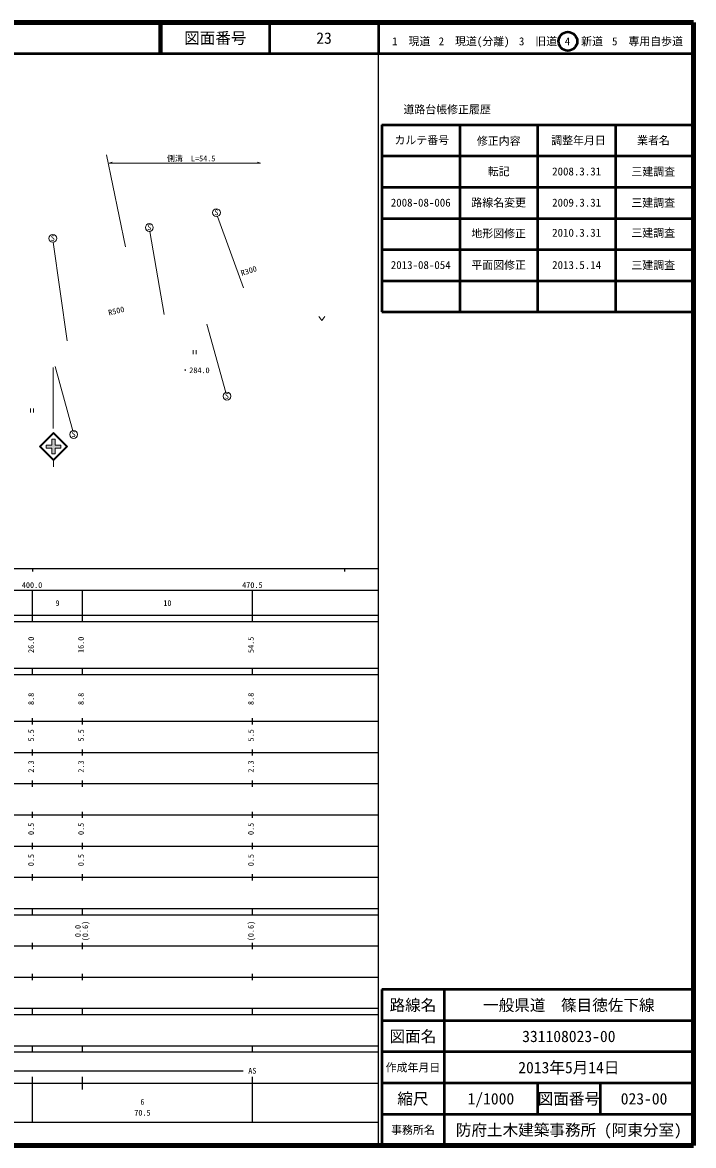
# Model space of a CAD drawing. Units: millimetres on the paper, with parts at other scales. Extents: x 40 to 680, y 20 to 380.
# Drawn here: x 464.8 to 680, y 20 to 380 of the extents above; entities that cross this region are included whole.
import ezdxf
from ezdxf.enums import TextEntityAlignment as Align

# ---------------------------------------------------------------- set-up
doc = ezdxf.new("R2010")
doc.units = ezdxf.units.MM
for name, color, linetype, lineweight in [('M-BGD', 7, 'Continuous', 13), ('M-STR-HTXT', 7, 'Continuous', 13), ('M-STR-STRC', 7, 'Continuous', 13), ('M-TTL', 2, 'Continuous', 140), ('M-TTL-BAND', 7, 'Continuous', 25), ('M-TTL-FRAM', 2, 'Continuous', 50), ('M-TTL-LINE', 7, 'Continuous', 50)]:
    doc.layers.add(name, color=color, linetype=linetype, lineweight=lineweight)
doc.layers.add('M-TTL-TXT', color=7, linetype='Continuous')
doc.styles.add('ＭＳ ゴシック', font='')
doc.styles.get('ＭＳ ゴシック').set_extended_font_data('MS Gothic')

msp = doc.modelspace()

# ---------------------------------------------------------------- hatches: boundary and pattern name
at = {"layer": 'M-STR-STRC'}
msp.add_hatch(color=256, dxfattribs=at).paths.add_polyline_path([(472.378, 244.555), (474.239, 244.555), (474.24, 246.415), (475.24, 246.414), (475.239, 244.555), (477.098, 244.555), (477.098, 243.555), (475.239, 243.555), (475.238, 241.694), (474.238, 241.695), (474.239, 243.555), (472.378, 243.555)])

# ---------------------------------------------------------------- linework, layer by layer
at = {"layer": 'M-BGD'}
for p, q in [((535.615, 294.956), (527.331, 317.844)), ((510.207, 286.401), (505.633, 313.032)), ((479.147, 277.909), (474.628, 309.546)), ((559.831, 285.722), (560.786, 284.448)), ((560.786, 284.448), (561.742, 285.722)), ((523.863, 283.311), (529.983, 261.396)), ((519.5, 274.932), (519.5, 273.632)), ((520.475, 273.632), (520.475, 274.932)), ((475.237, 269.76), (480.915, 249.136)), ((467.352, 256.28), (467.352, 254.98)), ((468.327, 254.98), (468.327, 256.28))]:
    msp.add_line(p, q, dxfattribs=at)
for centre in [(526.986, 319.045), (505.445, 314.268), (474.515, 310.791), (530.364, 260.206), (481.214, 247.922)]:
    msp.add_circle(centre, 1.25, dxfattribs=at)
at = {"layer": 'M-STR-HTXT'}
for p, q in [((491.769, 337.548), (497.767, 308.09)), ((492.535, 334.932), (493.535, 335.182)), ((541.122, 334.932), (492.535, 334.932)), ((541.122, 334.932), (540.122, 335.182))]:
    msp.add_line(p, q, dxfattribs=at)
at = {"layer": 'M-STR-STRC'}
for p, q in [((474.656, 269.374), (474.656, 249.824)), ((470.238, 244.055), (474.738, 248.555)), ((479.238, 244.054), (474.738, 248.555)), ((470.592, 244.055), (474.738, 248.201)), ((474.24, 246.415), (474.239, 244.555)), ((474.24, 246.415), (475.24, 246.414)), ((478.885, 244.054), (474.738, 248.201)), ((475.24, 246.414), (475.239, 244.555)), ((470.238, 244.055), (474.738, 239.554)), ((470.592, 244.055), (474.738, 239.908)), ((472.378, 244.555), (472.378, 243.555)), ((472.378, 244.555), (474.239, 244.555)), ((472.378, 243.555), (474.239, 243.555)), ((474.239, 243.555), (474.238, 241.695)), ((474.238, 241.695), (475.238, 241.694)), ((474.738, 239.908), (478.885, 244.054)), ((474.738, 239.554), (479.238, 244.054)), ((475.239, 243.555), (475.238, 241.694)), ((475.239, 244.555), (477.098, 244.555)), ((475.239, 243.555), (477.098, 243.555)), ((477.098, 244.555), (477.098, 243.555)), ((474.738, 239.554), (474.738, 237.554))]:
    msp.add_line(p, q, dxfattribs=at)
at = {"layer": 'M-TTL'}
for p, q in [((680, 380), (40, 380)), ((680, 20), (680, 380)), ((40, 20), (680, 20))]:
    msp.add_line(p, q, dxfattribs=at)
at = {"layer": 'M-TTL-BAND'}
for p, q in [((579, 20), (579, 370)), ((40, 205), (579, 205)), ((468, 205), (468, 204)), ((568, 205), (568, 204)), ((68, 198), (579, 198)), ((468, 188), (468, 198)), ((484, 188), (484, 198)), ((538.5, 188), (538.5, 198)), ((40, 190), (579, 190)), ((40, 188), (579, 188)), ((40, 173), (579, 173)), ((468, 171), (468, 173)), ((484, 171), (484, 173)), ((538.5, 171), (538.5, 173)), ((40, 171), (579, 171)), ((40, 156), (579, 156)), ((468, 155), (468, 157)), ((484, 155), (484, 157)), ((538.5, 155), (538.5, 157)), ((46, 146), (579, 146)), ((468, 145), (468, 147)), ((484, 145), (484, 147)), ((538.5, 145), (538.5, 147)), ((468, 135), (468, 137)), ((484, 135), (484, 137)), ((538.5, 135), (538.5, 137)), ((52, 136), (579, 136)), ((46, 126), (579, 126)), ((468, 125), (468, 127)), ((484, 125), (484, 127)), ((538.5, 125), (538.5, 127)), ((52, 116), (579, 116)), ((468, 115), (468, 117)), ((484, 115), (484, 117)), ((538.5, 115), (538.5, 117)), ((46, 106), (579, 106)), ((468, 105), (468, 107)), ((484, 105), (484, 107)), ((538.5, 105), (538.5, 107)), ((40, 96), (579, 96)), ((40, 94), (579, 94)), ((468, 94), (468, 96)), ((484, 94), (484, 96)), ((538.5, 94), (538.5, 96)), ((49, 84), (579, 84)), ((468, 83), (468, 85)), ((484, 83), (484, 85)), ((538.5, 83), (538.5, 85)), ((40, 74), (579, 74)), ((468, 73), (468, 75)), ((484, 73), (484, 75)), ((538.5, 73), (538.5, 75)), ((40, 64), (579, 64)), ((40, 62), (579, 62)), ((468, 62), (468, 64)), ((484, 62), (484, 64)), ((538.5, 62), (538.5, 64)), ((40, 52), (579, 52)), ((468, 50), (468, 52)), ((484, 50), (484, 52)), ((538.5, 50), (538.5, 52)), ((40, 50), (579, 50)), ((71, 44), (535.5, 44)), ((40, 40), (579, 40)), ((468, 27.5), (468, 42)), ((484, 38), (484, 42)), ((538.5, 27.5), (538.5, 42)), ((68, 27.5), (579, 27.5))]:
    msp.add_line(p, q, dxfattribs=at)
at = {"layer": 'M-TTL-FRAM'}
for p, q in [((580, 347.197), (580, 287.197)), ((580, 347.197), (680, 347.197)), ((580, 287.197), (680, 287.197)), ((680, 70), (580, 70)), ((580, 70), (580, 20))]:
    msp.add_line(p, q, dxfattribs=at)
at = {"layer": 'M-TTL-LINE'}
for p, q in [((508.747, 380), (508.747, 370)), ((509.247, 380), (509.247, 370)), ((543.997, 380), (543.997, 370)), ((579, 380), (579, 370)), ((40, 370), (680, 370)), ((605, 347.197), (605, 287.197)), ((630, 347.197), (630, 287.197)), ((655, 347.197), (655, 287.197)), ((580, 337.197), (680, 337.197)), ((580, 327.197), (680, 327.197)), ((580, 317.197), (680, 317.197)), ((580, 307.197), (680, 307.197)), ((580, 297.197), (680, 297.197)), ((600, 70), (600, 20)), ((680, 60), (580, 60)), ((680, 50), (580, 50)), ((680, 40), (580, 40)), ((630, 40), (630, 30)), ((650, 40), (650, 30)), ((680, 30), (580, 30))]:
    msp.add_line(p, q, dxfattribs=at)
msp.add_circle((639.688, 373.958), 3, dxfattribs=at)

# ---------------------------------------------------------------- texts
at = {"layer": 'M-BGD', "style": 'ＭＳ ゴシック'}
for p in [(526.308, 317.672), (504.766, 312.894), (473.836, 309.417), (529.686, 258.832), (480.536, 246.549)]:
    msp.add_text('S', height=1.833, dxfattribs=at).set_placement(p, align=Align.BOTTOM_LEFT)
for s, rotation, p in [('R300', 18.145, (537.354, 300.393)), ('R500', 14.003, (494.863, 287.552))]:
    msp.add_text(s, height=1.833, rotation=rotation, dxfattribs=at).set_placement(p, align=Align.MIDDLE_CENTER)
msp.add_text('・284.0', height=1.833, dxfattribs=at).set_placement((520.249, 268.514), align=Align.MIDDLE_CENTER)
at = {"layer": 'M-STR-HTXT', "style": 'ＭＳ ゴシック'}
msp.add_text('側溝\u3000L=54.5', height=1.833, dxfattribs=at).set_placement((511.097, 334.932), align=Align.BOTTOM_LEFT)
at = {"layer": 'M-TTL-BAND', "style": 'ＭＳ ゴシック'}
for s, p in [('400.0', (467.844, 198.195)), ('470.5', (538.5, 198.195)), ('9', (476, 192.405)), ('10', (511.25, 192.405)), ('AS', (538.5, 42.5)), ('6', (503.25, 32.523)), ('70.5', (503.25, 29.033))]:
    msp.add_text(s, height=1.833, dxfattribs=at).set_placement(p, align=Align.BOTTOM_CENTER)
for s, p in [('26.0', (469, 180.5)), ('16.0', (485, 180.5)), ('54.5', (539.5, 180.5)), ('8.8', (469, 163.174)), ('8.8', (485, 163.174)), ('8.8', (539.5, 163.174)), ('5.5', (469, 151.5)), ('5.5', (485, 151.5)), ('5.5', (539.5, 151.5)), ('2.3', (469, 141.5)), ('2.3', (485, 141.5)), ('2.3', (539.5, 141.5)), ('0.5', (469, 121.5)), ('0.5', (485, 121.5)), ('0.5', (539.5, 121.5)), ('0.5', (469, 111.5)), ('0.5', (485, 111.5)), ('0.5', (539.5, 111.5)), ('0.0', (484, 88.764)), ('(0.6)', (486.37, 88.764)), ('(0.6)', (539.5, 88.764))]:
    msp.add_text(s, height=1.833, rotation=90, dxfattribs=at).set_placement(p, align=Align.BOTTOM_CENTER)
at = {"layer": 'M-TTL-TXT', "style": 'ＭＳ ゴシック'}
for s, height, p in [('図面番号', 3.666, (526.622, 375)), ('23', 3.666, (561.497, 375)), ('1\u3000現道', 2.566, (589.448, 373.958)), ('2\u3000現道(分離)', 2.566, (609.619, 373.958)), ('3\u3000旧道', 2.566, (630.121, 373.958)), ('4\u3000新道', 2.566, (644.824, 373.958)), ('5\u3000専用自歩道', 2.566, (665.228, 373.958)), ('道路台帳修正履歴', 2.566, (600.968, 352.113)), ('カルテ番号', 2.566, (592.839, 342.277)), ('修正内容', 2.566, (617.509, 342.023)), ('調整年月日', 2.566, (643.089, 342.197)), ('業者名', 2.566, (667.134, 342.197)), ('転記', 2.566, (617.5, 332.245)), ('2008.3.31', 2.566, (642.5, 332.245)), ('三建調査', 2.566, (667.077, 332.189)), ('2008-08-006', 2.566, (592.5, 322.245)), ('路線名変更', 2.566, (617.5, 322.245)), ('2009.3.31', 2.566, (642.5, 322.245)), ('三建調査', 2.566, (667.077, 322.189)), ('地形図修正', 2.566, (617.5, 312.367)), ('2010.3.31', 2.566, (642.5, 312.6)), ('三建調査', 2.566, (667.077, 312.543)), ('2013-08-054', 2.566, (592.5, 302.245)), ('平面図修正', 2.566, (617.5, 302.245)), ('2013.5.14', 2.566, (642.5, 302.245)), ('三建調査', 2.566, (667.077, 302.189)), ('路線名', 3.666, (590, 65)), ('路線名', 3.666, (590, 65)), ('一般県道\u3000篠目徳佐下線', 3.666, (640, 65)), ('図面名', 3.666, (590, 55)), ('図面名', 3.666, (590, 55)), ('331108023-00', 3.666, (640, 55)), ('2013年5月14日', 3.666, (640, 45)), ('作成年月日', 2.566, (590, 45)), ('作成年月日', 2.566, (590, 45)), ('縮尺', 3.666, (590, 35)), ('縮尺', 3.666, (590, 35)), ('1/1000', 3.666, (615, 35)), ('図面番号', 3.666, (640, 35)), ('図面番号', 3.666, (640, 35)), ('023-00', 3.666, (664.125, 35)), ('事務所名', 2.566, (590, 25)), ('事務所名', 2.566, (590, 25)), ('防府土木建築事務所 (阿東分室)', 3.666, (640, 25))]:
    msp.add_text(s, height=height, dxfattribs=at).set_placement(p, align=Align.MIDDLE_CENTER)

doc.saveas('drawing.dxf')
